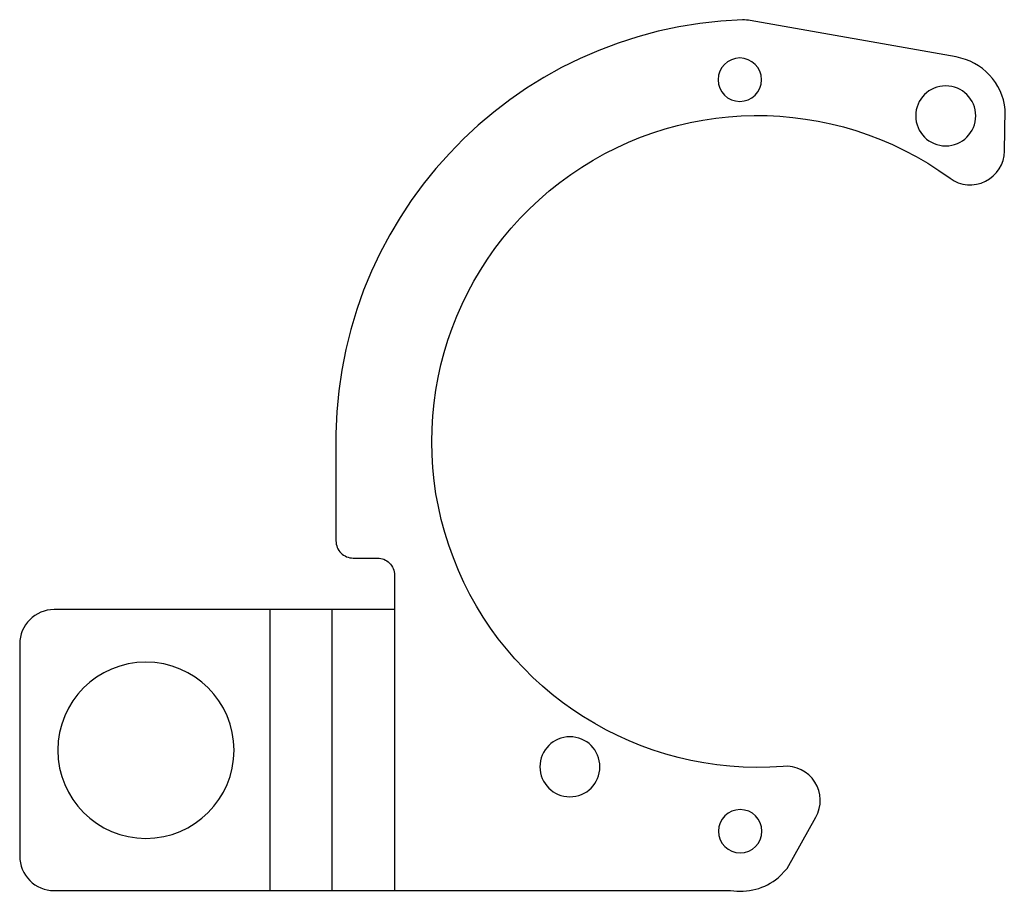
# Model space of a CAD drawing. Header units: millimetres. Extents: x -21.8 to 35.6, y 0 to 50.8.
import ezdxf

# ---------------------------------------------------------------- set-up
doc = ezdxf.new("R2010")
doc.units = ezdxf.units.MM

msp = doc.modelspace()

# ---------------------------------------------------------------- linework, layer by layer
at = {"layer": 'BEND'}
msp.add_line((-3.619, 0), (-3.619, 16.373), dxfattribs=at)
at = {"layer": 'BEND_EXTENT'}
for p, q in [((-7.238, 0), (-7.238, 16.373)), ((0, 16.373), (0, 0))]:
    msp.add_line(p, q, dxfattribs=at)
at = {"layer": 'INTERIOR_PROFILES', "extrusion": (0, 0, -1)}
for centre, radius in [((-20.136, 47.267), 1.265), ((-32.141, 45.158), 1.75), ((14.482, 8.177), 5.137), ((-10.234, 7.213), 1.75), ((-20.162, 3.455), 1.264)]:
    msp.add_circle(centre, radius, dxfattribs=at)
at = {"layer": 'OUTER_PROFILES'}
msp.add_lwpolyline([(19.6, 0, 0.214641), (22.375, 0.743), (22.906, 1.282), (24.574, 4.268, 0.598943), (22.671, 7.238, -1.436667), (32.391, 41.522, 0.6077), (35.571, 43.102), (35.613, 45.524, 0.333371), (32.743, 48.592), (20.745, 50.714, 0.031892), (20.302, 50.763, 0.413194), (-3.404, 25.383), (-3.404, 20.383, 0.414214), (-2.404, 19.383), (-0.99, 19.383, -0.414214), (0.01, 18.383), (0.01, 16.373), (-7.238, 16.373), (-19.838, 16.373, 0.414214), (-21.838, 14.373), (-21.838, 2, 0.414214), (-19.838, 0), (-7.238, 0), (0, 0)], format="xyb", close=True, dxfattribs=at)

doc.saveas('drawing.dxf')
